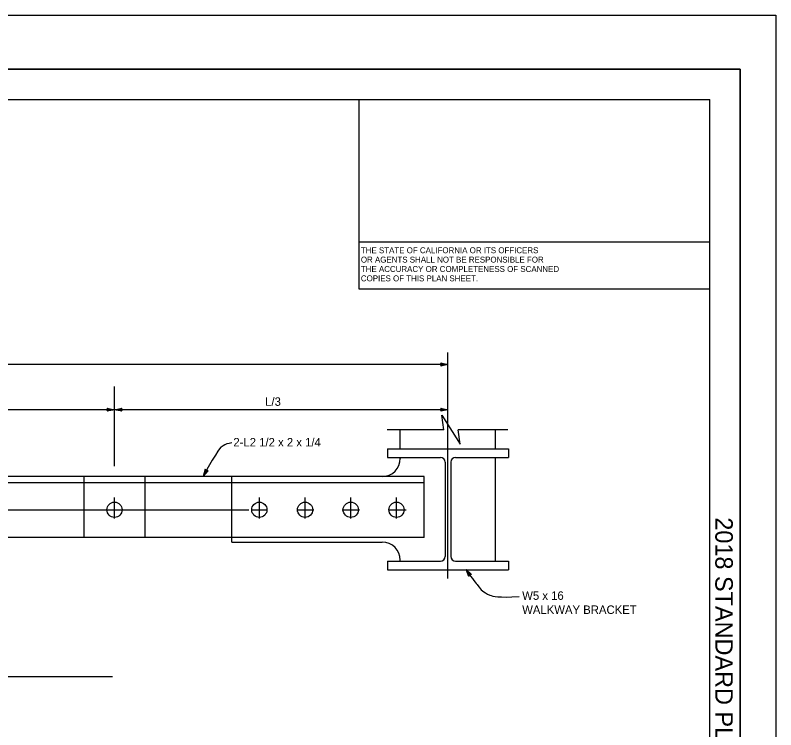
# Model space of a CAD drawing. Extents: x -894 to 866, y -476 to 714.
# Drawn here: x 237 to 866, y 123 to 714 of the extents above; entities that cross this region are included whole.
import ezdxf

# ---------------------------------------------------------------- set-up
doc = ezdxf.new("R2010")
doc.units = 0
for name, color, linetype in [('1 Control', 7, 'Continuous'), ('10 Sheet Format', 7, 'Continuous'), ('56 Stage 3 Anno', 7, 'Continuous'), ('57 Undefined', 7, 'Continuous'), ('60 Nongeo Data', 7, 'Continuous')]:
    doc.layers.add(name, color=color, linetype=linetype)

msp = doc.modelspace()

# ---------------------------------------------------------------- linework, layer by layer
at = {"layer": '1 Control'}
for p, q in [((595, 247.72), (595, 434.58)), ((319.41, 340.7), (319.41, 406.57)), ((319.41, 297.21), (319.41, 314.66)), ((439.1, 297.21), (439.1, 314.66)), ((476.89, 297.21), (476.89, 314.66)), ((514.69, 297.21), (514.69, 314.66)), ((552.48, 297.21), (552.48, 314.66)), ((-541.7, 304.55), (430.55, 304.55)), ((432.28, 304.55), (445.22, 304.55)), ((470.17, 304.55), (484.05, 304.55)), ((507.59, 304.55), (521.94, 304.55)), ((546.41, 304.55), (560.53, 304.55))]:
    msp.add_line(p, q, dxfattribs=at)
at = {"layer": '10 Sheet Format'}
for p, q in [((-863.46, 668.96), (836.55, 668.96)), ((836.55, 668.96), (836.55, -431.04)), ((-813.45, 643.96), (811.55, 643.96)), ((521.56, 525.89), (521.56, 643.96)), ((811.55, -406.04), (811.55, 643.96)), ((811.55, 525.89), (521.56, 525.89)), ((521.56, 487.06), (521.56, 525.89)), ((811.55, 487.06), (521.56, 487.06))]:
    msp.add_line(p, q, dxfattribs=at)
for points in [[(-894.04, 713.56), (865.96, 713.56), (865.96, -476.44), (-894.04, -476.44)], [(-863.46, -431.04), (836.55, -431.04), (836.55, 668.96), (-863.46, 668.96)]]:
    msp.add_lwpolyline(points, close=True, dxfattribs=at)
at = {"layer": '56 Stage 3 Anno'}
for p, q in [((595, 424.66), (-231.77, 424.66)), ((589.8, 424.66), (589, 426)), ((589, 426), (589, 426)), ((589, 426), (595, 424.66)), ((595, 424.66), (589, 423.33)), ((589, 423.33), (589.8, 424.66)), ((589, 423.33), (589, 423.33)), ((589.22, 425.64), (593.62, 424.66)), ((593.61, 424.66), (589.24, 423.69)), ((592.24, 424.66), (589.42, 424.04)), ((589.45, 425.28), (592.24, 424.66)), ((589.63, 424.94), (590.86, 424.66)), ((590.86, 424.66), (589.65, 424.4)), ((595, 424.66), (595, 424.66)), ((319.41, 387.31), (43.82, 387.31)), ((314.21, 387.31), (313.41, 388.65)), ((313.41, 388.65), (313.41, 388.65)), ((313.41, 388.65), (319.41, 387.31)), ((319.41, 387.31), (313.41, 385.98)), ((313.41, 385.98), (314.21, 387.31)), ((313.41, 385.98), (313.41, 385.98)), ((313.63, 388.29), (318.03, 387.31)), ((318.02, 387.31), (313.65, 386.34)), ((316.65, 387.31), (313.83, 386.69)), ((313.86, 387.94), (316.65, 387.31)), ((314.04, 387.59), (315.27, 387.31)), ((315.27, 387.31), (314.06, 387.05)), ((319.41, 387.31), (325.41, 388.64)), ((595, 387.31), (319.41, 387.31)), ((319.41, 387.31), (319.41, 387.31)), ((325.41, 385.97), (319.41, 387.31)), ((319.41, 387.31), (319.41, 387.31)), ((325.2, 386.33), (320.79, 387.31)), ((320.8, 387.31), (325.18, 388.28)), ((322.18, 387.31), (325, 387.93)), ((324.96, 386.69), (322.18, 387.31)), ((323.56, 387.31), (324.77, 387.58)), ((324.79, 387.03), (323.56, 387.31)), ((325.41, 388.64), (324.61, 387.31)), ((324.61, 387.31), (325.41, 385.97)), ((325.41, 388.64), (325.41, 388.64)), ((325.41, 385.97), (325.41, 385.97)), ((589.8, 387.31), (589, 388.65)), ((589, 388.65), (589, 388.65)), ((589, 388.65), (595, 387.31)), ((595, 387.31), (589, 385.98)), ((589, 385.98), (589.8, 387.31)), ((589, 385.98), (589, 385.98)), ((589.22, 388.29), (593.62, 387.31)), ((593.61, 387.31), (589.24, 386.34)), ((592.24, 387.31), (589.42, 386.69)), ((589.45, 387.94), (592.24, 387.31)), ((589.63, 387.59), (590.86, 387.31)), ((590.86, 387.31), (589.65, 387.05)), ((595, 387.31), (595, 387.31)), ((394.35, 338.07), (392.73, 332.14)), ((392.73, 332.14), (396.71, 336.83)), ((394.56, 337.72), (393.38, 333.36)), ((393.38, 333.37), (396.28, 336.79)), ((394.77, 337.34), (394.02, 334.59)), ((394.02, 334.59), (395.89, 336.79)), ((395.16, 336.74), (394.35, 338.07)), ((394.35, 338.07), (394.35, 338.07)), ((395, 337.02), (394.66, 335.81)), ((394.66, 335.81), (395.47, 336.75)), ((396.71, 336.83), (395.16, 336.74)), ((396.71, 336.83), (396.71, 336.83)), ((392.73, 332.14), (392.73, 332.14)), ((612.36, 249.41), (609.94, 255.07)), ((609.94, 255.07), (609.94, 255.07)), ((609.94, 255.07), (614.53, 250.97)), ((612.52, 249.8), (610.75, 253.95)), ((610.76, 253.94), (614.1, 250.95)), ((612.68, 250.2), (611.56, 252.82)), ((611.56, 252.82), (613.71, 250.89)), ((612.86, 250.54), (612.36, 251.7)), ((612.36, 251.7), (613.28, 250.88)), ((612.98, 250.85), (612.36, 249.41)), ((612.36, 249.41), (612.36, 249.41)), ((614.53, 250.97), (612.98, 250.85)), ((614.53, 250.97), (614.53, 250.97))]:
    msp.add_line(p, q, dxfattribs=at)
for points in [[(416.48, 359.89), (413.19, 359.41), (409.09, 357.8), (404.99, 354.8), (392.73, 332.1)], [(609.94, 255.07), (615.92, 246.65), (620.29, 240.91), (623.03, 237.62), (628.8, 233.77), (636.22, 231.84), (653.8, 232.67)]]:
    msp.add_open_spline(points, degree=3, dxfattribs=at)
at = {"layer": '57 Undefined'}
msp.add_line((-253.71, 166.67), (317.76, 166.67), dxfattribs=at)
at = {"layer": '60 Nongeo Data'}
for p, q in [((591.49, 370.71), (544.78, 370.71)), ((555.63, 354.94), (555.63, 370.71)), ((644.62, 370.71), (603.49, 370.71)), ((634.37, 354.94), (634.37, 370.71)), ((545, 354.94), (545, 347.85)), ((545, 354.94), (645, 354.94)), ((560.3, 354.94), (630.05, 354.94)), ((645, 354.94), (645, 347.85)), ((545, 347.85), (588.7, 347.85)), ((555.63, 347.85), (555.63, 347.06)), ((601.3, 347.85), (645, 347.85)), ((634.37, 262.03), (634.37, 347.85)), ((592.64, 343.92), (592.64, 265.96)), ((597.37, 343.92), (597.37, 265.96)), ((575.32, 331.97), (-212.08, 331.97)), ((575.32, 326.93), (-212.08, 326.93)), ((294.22, 281.71), (294.22, 332.1)), ((344.61, 281.71), (344.61, 332.1)), ((416.26, 281.71), (416.26, 332.1)), ((575.32, 281.57), (575.32, 331.97)), ((575.32, 281.57), (-212.08, 281.57)), ((416.26, 277.77), (416.26, 281.71)), ((416.26, 277.77), (540.67, 277.77)), ((545, 262.03), (545, 254.94)), ((545, 262.03), (588.7, 262.03)), ((555.63, 262.03), (555.63, 262.81)), ((601.3, 262.03), (645, 262.03)), ((645, 262.03), (645, 254.94)), ((545, 254.94), (645, 254.94)), ((560.3, 254.94), (630.05, 254.94))]:
    msp.add_line(p, q, dxfattribs=at)
msp.add_lwpolyline([(591.49, 370.71), (589.99, 382.71), (604.99, 358.71), (603.49, 370.71)], dxfattribs=at)
for centre in [(319.41, 304.55), (439.1, 304.55), (476.89, 304.55), (514.69, 304.55), (552.48, 304.55)]:
    msp.add_circle(centre, 6.3, dxfattribs=at)
for centre, radius, start, end in [((540.67, 347.06), 14.96, 270, 0), ((588.7, 343.92), 3.94, 0, 90), ((601.3, 343.92), 3.94, 90, 180), ((540.67, 262.81), 14.96, 0, 90), ((588.7, 265.96), 3.94, 270, 0), ((601.3, 265.96), 3.94, 180, 270)]:
    msp.add_arc(centre, radius, start, end, dxfattribs=at)

# ---------------------------------------------------------------- texts
at = {"layer": '10 Sheet Format'}
for s, p in [('THE STATE OF CALIFORNIA OR ITS OFFICERS', (523.03, 516.71)), ('OR AGENTS SHALL NOT BE RESPONSIBLE FOR', (523.03, 508.96)), ('THE ACCURACY OR COMPLETENESS OF SCANNED', (523.03, 501.21)), ('COPIES OF THIS PLAN SHEET.', (523.03, 493.46))]:
    msp.add_text(s, height=4.9, dxfattribs=at).set_placement(p)
msp.add_text('2018 STANDARD PLAN S17A', height=14.5, rotation=270, dxfattribs=at).set_placement((815.95, 298.27))
at = {"layer": '57 Undefined'}
for s, p in [(' L/3 ', (441.31, 390.5)), ('2-L2 1/2 x 2 x 1/4', (417.62, 356.88)), ('W5 x 16', (656.34, 230.03)), ('WALKWAY BRACKET', (656.34, 218.37))]:
    msp.add_text(s, height=7, dxfattribs=at).set_placement(p)

doc.saveas('drawing.dxf')
